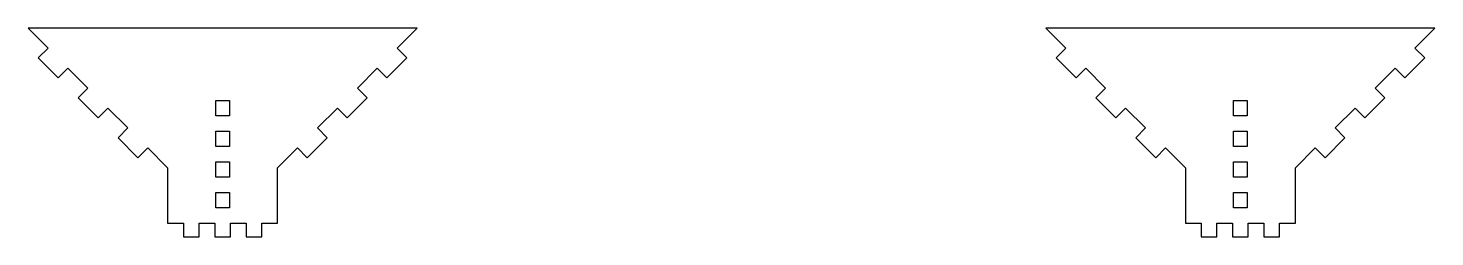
# Model space of a CAD drawing. Header units: millimetres. Extents: x -555 to -43, y 0 to 76.
import ezdxf

# ---------------------------------------------------------------- set-up
doc = ezdxf.new("R2010")
doc.units = ezdxf.units.MM
doc.layers.get('0').update_dxf_attribs({"linetype": 'CONTINUOUS'})

msp = doc.modelspace()

# ---------------------------------------------------------------- linework, layer by layer
for points in [[(-503.91, 5), (-498.19, 5), (-498.19, 0), (-492.48, 0), (-492.48, 5), (-486.76, 5), (-486.76, 0), (-481.05, 0), (-481.05, 5), (-475.33, 5), (-475.33, 0), (-469.62, 0), (-469.62, 5), (-463.91, 5), (-463.91, 25), (-456.66, 32.24), (-453.13, 28.71), (-445.88, 35.95), (-449.42, 39.49), (-442.17, 46.73), (-438.64, 43.2), (-431.39, 50.44), (-434.93, 53.98), (-427.68, 61.22), (-424.15, 57.69), (-416.9, 64.93), (-420.44, 68.47), (-413.19, 75.71), (-554.62, 75.71), (-547.37, 68.47), (-550.91, 64.93), (-543.66, 57.69), (-540.13, 61.22), (-532.88, 53.98), (-536.42, 50.44), (-529.17, 43.2), (-525.64, 46.73), (-518.39, 39.49), (-521.93, 35.95), (-514.69, 28.71), (-511.15, 32.24), (-503.91, 25)], [(-99.62, 5), (-93.91, 5), (-93.91, 25), (-86.66, 32.24), (-83.13, 28.71), (-75.88, 35.95), (-79.42, 39.49), (-72.17, 46.73), (-68.64, 43.2), (-61.39, 50.44), (-64.93, 53.98), (-57.68, 61.22), (-54.15, 57.69), (-46.9, 64.93), (-50.44, 68.47), (-43.19, 75.71), (-184.62, 75.71), (-177.37, 68.47), (-180.91, 64.93), (-173.66, 57.69), (-170.13, 61.22), (-162.88, 53.98), (-166.42, 50.44), (-159.17, 43.2), (-155.64, 46.73), (-148.39, 39.49), (-151.93, 35.95), (-144.69, 28.71), (-141.15, 32.24), (-133.91, 25), (-133.91, 5), (-128.19, 5), (-128.19, 0), (-122.48, 0), (-122.48, 5), (-116.76, 5), (-116.76, 0), (-111.05, 0), (-111.05, 5), (-105.33, 5), (-105.33, 0), (-99.62, 0)], [(-486.41, 49.44), (-481.41, 49.44), (-481.41, 43.89), (-486.41, 43.89)], [(-116.41, 49.44), (-111.41, 49.44), (-111.41, 43.89), (-116.41, 43.89)], [(-486.41, 38.33), (-481.41, 38.33), (-481.41, 32.78), (-486.41, 32.78)], [(-116.41, 38.33), (-111.41, 38.33), (-111.41, 32.78), (-116.41, 32.78)], [(-486.41, 27.22), (-481.41, 27.22), (-481.41, 21.67), (-486.41, 21.67)], [(-116.41, 27.22), (-111.41, 27.22), (-111.41, 21.67), (-116.41, 21.67)], [(-486.41, 16.11), (-481.41, 16.11), (-481.41, 10.56), (-486.41, 10.56)], [(-116.41, 16.11), (-111.41, 16.11), (-111.41, 10.56), (-116.41, 10.56)]]:
    msp.add_lwpolyline(points, close=True)

doc.saveas('drawing.dxf')
